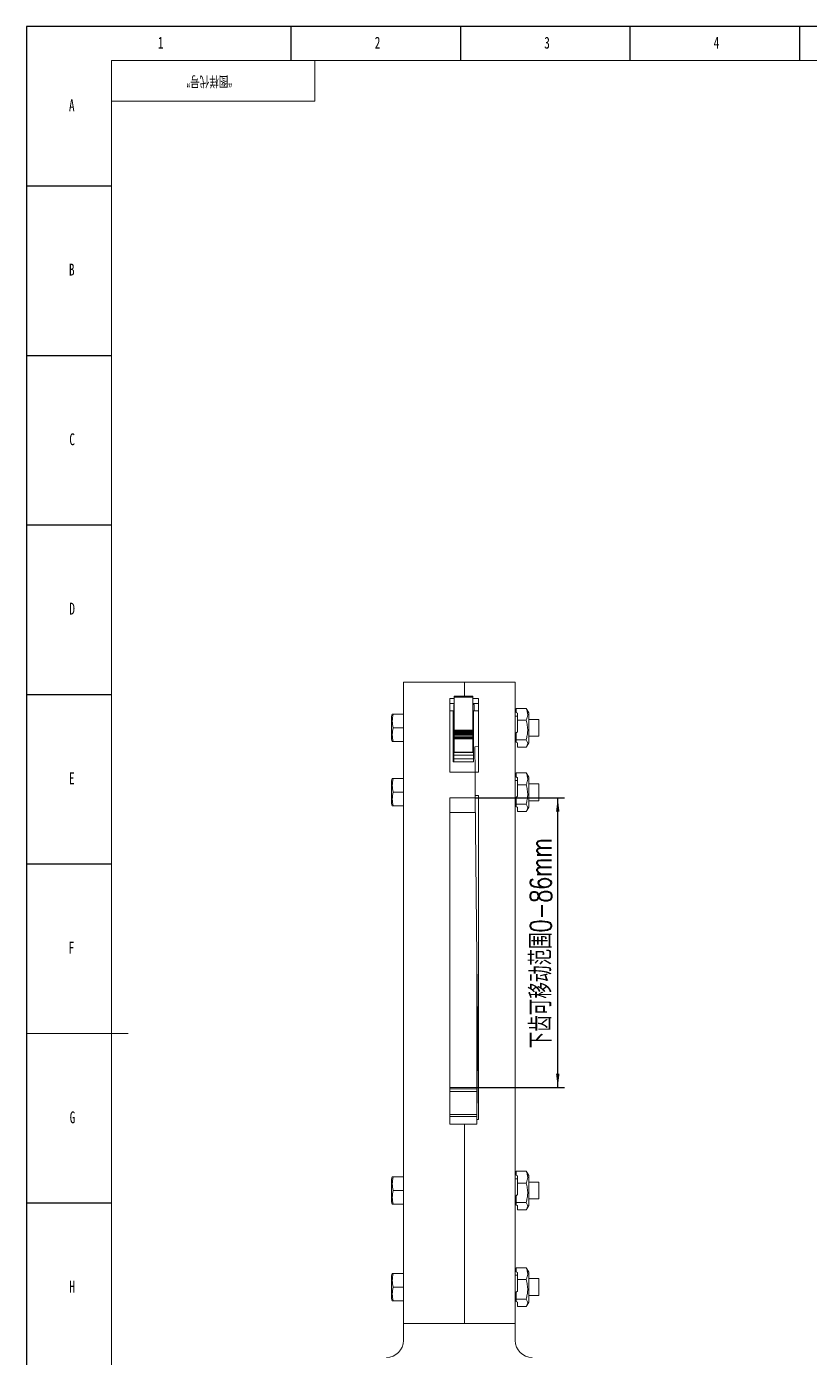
# Model space of a CAD drawing. Header units: millimetres. Extents: x 0 to 841, y 0 to 594.
# Drawn here: x 0 to 231, y 201.4 to 594 of the extents above; entities that cross this region are included whole.
import ezdxf

# ---------------------------------------------------------------- set-up
doc = ezdxf.new("R2010")
doc.units = ezdxf.units.MM
for name, color, linetype in [('10', 7, 'Continuous'), ('5', 7, 'Continuous'), ('SLD-0', 7, 'Continuous')]:
    doc.layers.add(name, color=color, linetype=linetype)
doc.styles.add('SLDTEXTSTYLE0', font='TXT', dxfattribs={"width": 0.7, "bigfont": 'bigfont'})
doc.styles.add('SLDTEXTSTYLE4', font='TXT', dxfattribs={"width": 0.7})
doc.dimstyles.new('SLDDIMSTYLE9', dxfattribs={"dimtxt": 6.77168, "dimasz": 4.08, "dimexe": 0, "dimexo": 0.0625, "dimgap": 1.69292, "dimtad": 2, "dimrnd": 1e-09, "dimzin": 12, "dimdsep": 46, "dimtxsty": 'SLDTEXTSTYLE4', "dimsah": 1, "dimcen": 0.09, "dimadec": 0, "dimazin": 3, "dimtfac": 1, "dimtofl": 0, "dimtmove": 0, "dimatfit": 3, "dimfxl": 1, "dimfrac": 2, "dimtolj": 1, "dimtzin": 12, "dimarcsym": 0})

# ---------------------------------------------------------------- blocks, each defined once
blk = doc.blocks.new('_D_33')
at = {"layer": '10'}
for p, q in [((132.39, 366.49), (158.72, 366.49)), ((156.72, 281.01), (156.72, 366.49)), ((132.88, 281.01), (158.72, 281.01))]:
    blk.add_line(p, q, dxfattribs=at)
for points in [[(156.72, 366.49), (156.21, 362.41), (157.22, 362.41)], [(156.72, 281.01), (157.22, 285.09), (156.21, 285.09)]]:
    blk.add_solid(points, dxfattribs=at)
at = {"layer": '10', "insert": (148.53, 292.6), "char_height": 6.35, "attachment_point": 1, "rotation": 90, "style": 'SLDTEXTSTYLE0'}
blk.add_mtext('\\M+189BA齿\\M+189C2\\M+188DA动\\M+1E497围0-86mm', dxfattribs=at)

msp = doc.modelspace()

# ---------------------------------------------------------------- linework, layer by layer
at = {"color": 7, "linetype": 'Continuous', "lineweight": 15}
for p, q in [((111.16397, 211.47678), (111.16397, 400.58248)), ((111.16397, 400.58248), (129.16397, 400.58248)), ((129.16397, 400.58248), (129.16397, 396.52785)), ((144.16397, 400.58248), (129.16397, 400.58248)), ((144.16397, 400.58248), (144.16397, 211.47678)), ((131.63031, 396.52785), (126.13031, 396.52785)), ((126.13031, 396.17964), (126.13031, 396.52785)), ((131.63031, 396.17964), (131.63031, 396.52785)), ((126.13031, 395.82564), (124.88031, 395.82564)), ((124.88031, 395.82564), (124.88031, 374.05739)), ((126.13031, 394.33084), (124.88031, 394.33084)), ((126.13031, 394.08361), (126.07475, 394.08361)), ((126.07475, 394.08361), (126.07475, 389.65769)), ((131.63031, 396.17964), (126.13031, 396.17964)), ((126.13031, 386.47272), (126.13031, 396.17964)), ((131.63031, 386.47272), (131.63031, 396.17964)), ((131.63031, 395.82564), (133.36397, 395.82564)), ((133.36397, 394.33084), (131.63031, 394.33084)), ((132.07475, 394.08361), (131.63031, 394.08361)), ((132.07475, 394.08361), (132.07475, 392.1577)), ((133.36397, 395.82564), (133.36397, 374.05739)), ((144.46397, 391.6652), (144.46397, 392.8821)), ((144.46397, 392.8821), (147.39407, 392.8821)), ((147.5596, 392.56045), (147.39407, 392.8821)), ((148.16397, 391.5977), (147.60229, 392.57054)), ((107.90055, 391.15769), (107.66397, 390.50769)), ((107.66397, 387.15769), (107.66397, 390.50769)), ((111.16397, 391.15769), (108.12577, 391.15769)), ((124.88031, 392.1577), (125.88031, 392.1577)), ((125.88031, 392.1577), (125.88031, 377.13965)), ((126.13031, 389.65769), (125.88031, 389.65769)), ((126.13031, 390.75309), (126.07475, 390.75309)), ((131.88031, 390.75309), (131.63031, 390.75309)), ((131.88031, 389.65769), (131.63031, 389.65769)), ((131.88031, 392.1577), (133.36397, 392.1577)), ((131.88031, 392.1577), (131.88031, 377.13965)), ((144.86397, 390.6377), (144.16397, 390.6377)), ((144.46397, 391.6652), (144.86397, 391.43822)), ((144.86397, 391.43822), (144.86397, 389.36923)), ((144.86397, 389.36923), (144.86397, 385.99768)), ((144.86397, 389.36923), (147.39407, 389.36923)), ((148.16397, 382.71769), (148.16397, 391.5977)), ((151.16397, 389.65769), (148.16397, 389.65769)), ((151.16397, 387.15769), (151.16397, 389.65769)), ((107.66397, 383.80769), (107.66397, 387.15769)), ((111.16397, 387.15769), (108.12577, 387.15769)), ((131.63031, 386.47272), (126.13031, 386.47272)), ((126.13031, 386.4253), (126.13031, 386.47272)), ((131.63031, 386.4253), (126.13031, 386.4253)), ((126.13031, 386.30088), (126.13031, 386.4253)), ((131.63031, 386.30088), (126.13031, 386.30088)), ((126.13031, 386.09609), (126.13031, 386.30088)), ((131.63031, 386.09609), (126.13031, 386.09609)), ((126.13031, 385.81388), (126.13031, 386.09609)), ((131.63031, 385.81388), (126.13031, 385.81388)), ((126.13031, 385.49431), (126.13031, 385.81388)), ((131.63031, 385.49431), (126.13031, 385.49431)), ((126.13031, 385.14452), (126.13031, 385.49431)), ((131.63031, 385.14452), (126.13031, 385.14452)), ((126.13031, 384.79474), (126.13031, 385.14452)), ((131.63031, 384.79474), (126.13031, 384.79474)), ((126.13031, 384.44496), (126.13031, 384.79474)), ((131.63031, 386.4253), (131.63031, 386.47272)), ((131.63031, 386.30088), (131.63031, 386.4253)), ((131.63031, 386.09609), (131.63031, 386.30088)), ((131.63031, 385.81388), (131.63031, 386.09609)), ((131.63031, 385.49431), (131.63031, 385.81388)), ((131.63031, 385.14452), (131.63031, 385.49431)), ((131.63031, 384.79474), (131.63031, 385.14452)), ((131.63031, 384.44496), (131.63031, 384.79474)), ((144.46397, 385.62781), (144.86397, 385.99768)), ((144.46397, 383.64482), (144.46397, 385.62781)), ((151.16397, 384.6577), (151.16397, 387.15769)), ((107.66397, 383.80769), (107.90055, 383.15769)), ((111.16397, 383.15769), (108.12577, 383.15769)), ((125.88031, 384.6577), (126.13031, 384.6577)), ((126.07475, 384.6577), (126.07475, 377.13965)), ((131.63031, 384.44496), (126.13031, 384.44496)), ((126.13031, 384.09518), (126.13031, 384.44496)), ((131.63031, 384.09518), (126.13031, 384.09518)), ((126.13031, 383.87438), (126.13031, 384.09518)), ((131.63031, 383.87438), (126.13031, 383.87438)), ((126.13031, 379.92848), (126.13031, 383.87438)), ((131.63031, 384.6577), (131.88031, 384.6577)), ((131.63031, 384.09518), (131.63031, 384.44496)), ((131.63031, 383.87438), (131.63031, 384.09518)), ((131.63031, 379.92848), (131.63031, 383.87438)), ((132.23492, 381.59335), (133.36397, 381.60494)), ((132.31232, 374.05798), (132.23492, 381.59335)), ((132.23501, 381.58394), (132.23492, 381.59335)), ((132.31231, 374.05798), (132.23501, 381.58394)), ((144.16397, 383.67769), (144.46397, 383.67769)), ((144.46397, 383.64482), (147.39407, 383.64482)), ((144.46397, 382.87872), (144.46397, 383.64482)), ((144.46397, 382.87872), (144.86397, 382.73583)), ((144.86397, 382.73583), (144.86397, 381.43329)), ((144.86397, 381.43329), (147.39407, 381.43329)), ((147.60229, 381.74485), (148.16397, 382.71769)), ((148.16397, 384.6577), (151.16397, 384.6577)), ((125.88031, 377.1577), (131.88031, 377.1577)), ((131.88031, 377.13965), (125.88031, 377.13965)), ((131.88031, 379.10686), (126.07475, 379.10686)), ((131.63031, 379.92848), (126.13031, 379.92848)), ((126.13031, 379.90946), (126.13031, 379.92848)), ((126.13031, 379.90946), (131.63031, 379.90946)), ((131.63031, 379.90946), (131.63031, 379.92848)), ((132.38502, 374.05798), (124.88031, 374.05798)), ((132.38502, 374.05739), (124.88031, 374.05739)), ((132.31389, 374.05798), (132.31411, 374.05739)), ((133.36397, 374.05798), (132.31389, 374.05798)), ((132.38502, 367.15408), (132.31411, 374.05739)), ((133.36397, 374.05739), (132.31411, 374.05739)), ((132.38502, 374.05798), (132.38502, 374.05739)), ((132.38502, 374.05739), (132.38502, 366.49281)), ((144.46397, 372.66917), (144.46397, 373.88607)), ((144.46397, 373.88607), (147.39407, 373.88607)), ((147.5596, 373.56443), (147.39407, 373.88607)), ((148.16397, 372.60167), (147.60229, 373.57451)), ((107.90055, 372.16166), (107.66397, 371.51166)), ((107.66397, 368.16166), (107.66397, 371.51166)), ((111.16397, 372.16166), (108.12577, 372.16166)), ((144.86397, 371.64167), (144.16397, 371.64167)), ((144.46397, 372.66917), (144.86397, 372.44219)), ((144.86397, 372.44219), (144.86397, 370.3732)), ((144.86397, 370.3732), (144.86397, 367.00166)), ((144.86397, 370.3732), (147.39407, 370.3732)), ((148.16397, 363.72166), (148.16397, 372.60167)), ((151.16397, 370.66166), (148.16397, 370.66166)), ((151.16397, 368.16166), (151.16397, 370.66166)), ((107.66397, 364.81167), (107.66397, 368.16166)), ((111.16397, 368.16166), (108.12577, 368.16166)), ((132.38502, 366.49281), (124.88031, 366.49281)), ((124.88031, 366.49281), (124.88031, 280.84311)), ((132.38502, 367.15408), (133.36397, 367.15408)), ((133.36432, 271.63924), (132.38502, 366.97956)), ((133.36431, 271.63924), (132.38502, 366.97911)), ((133.36397, 367.15408), (133.36397, 273.3049)), ((144.46397, 366.63178), (144.86397, 367.00166)), ((144.46397, 364.64879), (144.46397, 366.63178)), ((148.16397, 365.66167), (151.16397, 365.66167)), ((151.16397, 365.66167), (151.16397, 368.16166)), ((107.66397, 364.81167), (107.90055, 364.16166)), ((111.16397, 364.16166), (108.12577, 364.16166)), ((124.88031, 362.15769), (132.43455, 362.15769)), ((144.16397, 364.68166), (144.46397, 364.68166)), ((144.46397, 364.64879), (147.39407, 364.64879)), ((144.46397, 363.88269), (144.46397, 364.64879)), ((144.46397, 363.88269), (144.86397, 363.7398)), ((144.86397, 363.7398), (144.86397, 362.43726)), ((144.86397, 362.43726), (147.39407, 362.43726)), ((147.60229, 362.74882), (148.16397, 363.72166)), ((132.88031, 281.03245), (132.88031, 318.75943)), ((124.88031, 281.03245), (133.26783, 281.03245)), ((124.88031, 281.01127), (132.88031, 281.01127)), ((124.88031, 280.63265), (124.88031, 280.84311)), ((124.88031, 280.63265), (132.88031, 280.63265)), ((124.88031, 279.91547), (124.88031, 280.63265)), ((132.88031, 279.91547), (124.88031, 279.91547)), ((124.88031, 273.0819), (124.88031, 279.91547)), ((132.88031, 280.63265), (132.88031, 281.01127)), ((132.88031, 279.91547), (132.88031, 280.63265)), ((132.88031, 273.0819), (132.88031, 279.91547)), ((124.88031, 273.0819), (132.88031, 273.0819)), ((124.88031, 272.47418), (124.88031, 273.0819)), ((124.88031, 272.47418), (132.88031, 272.47418)), ((124.88031, 270.2092), (124.88031, 272.47418)), ((132.88031, 272.47418), (132.88031, 273.0819)), ((132.88031, 270.2092), (132.88031, 272.47418)), ((132.88031, 271.63427), (133.36614, 271.63926)), ((133.3488, 273.30549), (133.34903, 273.3049)), ((133.3488, 273.30549), (133.36592, 271.63926)), ((133.36397, 273.30549), (133.3488, 273.30549)), ((133.36614, 271.63926), (133.34903, 273.3049)), ((133.36397, 273.3049), (133.34903, 273.3049)), ((124.88031, 270.2092), (132.88031, 270.2092)), ((129.16397, 270.2092), (129.16397, 211.47678)), ((144.46397, 255.17924), (144.46397, 256.39613)), ((144.46397, 256.39613), (147.39407, 256.39613)), ((144.46397, 255.17924), (144.86397, 254.95226)), ((147.5596, 256.07449), (147.39407, 256.39613)), ((148.16397, 255.11172), (147.60229, 256.08457)), ((107.90055, 254.67172), (107.66397, 254.02172)), ((107.66397, 250.67172), (107.66397, 254.02172)), ((111.16397, 254.67172), (108.12577, 254.67172)), ((144.86397, 254.15172), (144.16397, 254.15172)), ((144.86397, 254.95226), (144.86397, 252.88326)), ((144.86397, 252.88326), (144.86397, 249.51172)), ((144.86397, 252.88326), (147.39407, 252.88326)), ((148.16397, 246.23172), (148.16397, 255.11172)), ((151.16397, 253.17172), (148.16397, 253.17172)), ((151.16397, 250.67172), (151.16397, 253.17172)), ((107.66397, 247.32172), (107.66397, 250.67172)), ((107.66397, 247.32172), (107.90055, 246.67172)), ((111.16397, 250.67172), (108.12577, 250.67172)), ((144.46397, 249.14184), (144.86397, 249.51172)), ((144.46397, 247.15885), (144.46397, 249.14184)), ((148.16397, 248.17172), (151.16397, 248.17172)), ((151.16397, 248.17172), (151.16397, 250.67172)), ((111.16397, 246.67172), (108.12577, 246.67172)), ((144.16397, 247.19172), (144.46397, 247.19172)), ((144.46397, 247.15885), (147.39407, 247.15885)), ((144.46397, 246.39275), (144.46397, 247.15885)), ((144.46397, 246.39275), (144.86397, 246.24986)), ((144.86397, 246.24986), (144.86397, 244.94732)), ((144.86397, 244.94732), (147.39407, 244.94732)), ((147.60229, 245.25887), (148.16397, 246.23172)), ((144.46397, 226.67721), (144.46397, 227.8941)), ((144.46397, 227.8941), (147.39407, 227.8941)), ((147.5596, 227.57246), (147.39407, 227.8941)), ((107.90055, 226.1697), (107.66397, 225.5197)), ((107.66397, 222.1697), (107.66397, 225.5197)), ((111.16397, 226.1697), (108.12577, 226.1697)), ((144.86397, 225.6497), (144.16397, 225.6497)), ((144.46397, 226.67721), (144.86397, 226.45023)), ((144.86397, 226.45023), (144.86397, 224.38123)), ((144.86397, 224.38123), (144.86397, 221.00969)), ((144.86397, 224.38123), (147.39407, 224.38123)), ((148.16397, 226.6097), (147.60229, 227.58255)), ((148.16397, 217.7297), (148.16397, 226.6097)), ((151.16397, 224.6697), (148.16397, 224.6697)), ((151.16397, 222.1697), (151.16397, 224.6697)), ((107.66397, 218.8197), (107.66397, 222.1697)), ((111.16397, 222.1697), (108.12577, 222.1697)), ((144.46397, 220.63982), (144.86397, 221.00969)), ((144.46397, 218.65683), (144.46397, 220.63982)), ((151.16397, 219.6697), (151.16397, 222.1697)), ((107.66397, 218.8197), (107.90055, 218.1697)), ((111.16397, 218.1697), (108.12577, 218.1697)), ((144.16397, 218.6897), (144.46397, 218.6897)), ((144.46397, 218.65683), (147.39407, 218.65683)), ((144.46397, 217.89073), (144.46397, 218.65683)), ((144.46397, 217.89073), (144.86397, 217.74783)), ((144.86397, 217.74783), (144.86397, 216.44529)), ((144.86397, 216.44529), (147.39407, 216.44529)), ((147.60229, 216.75685), (148.16397, 217.7297)), ((148.16397, 219.6697), (151.16397, 219.6697)), ((111.16397, 211.47678), (129.16397, 211.47678)), ((111.16397, 211.44417), (111.16397, 211.47678)), ((111.16397, 211.44417), (111.16397, 206.44417)), ((144.16397, 211.44417), (111.16397, 211.44417)), ((124.88031, 211.4452), (113.16397, 211.4452)), ((113.16397, 211.44417), (113.16397, 211.4452)), ((124.88031, 211.46847), (124.88031, 211.44417)), ((129.16397, 211.47678), (129.16397, 211.47)), ((144.16397, 211.47678), (129.16397, 211.47678)), ((129.16397, 211.47678), (129.16397, 211.47002)), ((132.88031, 211.44417), (132.88031, 211.46855)), ((144.16397, 211.47678), (144.16397, 211.44417)), ((144.16397, 206.44417), (144.16397, 211.44417))]:
    msp.add_line(p, q, dxfattribs=at)
at = {"color": 8, "linetype": 'Continuous', "lineweight": 15}
msp.add_line((131.88031, 377.96049), (126.07475, 377.96049), dxfattribs=at)
at = {"color": 7, "linetype": 'Continuous', "lineweight": 15, "flags": 128}
for points in [[(129.16397, 211.47), (128.19174, 211.46998), (127.25709, 211.46984), (126.41101, 211.46959), (125.69967, 211.46925), (125.1619, 211.46883), (124.82703, 211.46836), (124.71334, 211.46787), (124.82703, 211.46737), (124.88031, 211.46727)], [(132.88031, 211.46719), (133.06481, 211.46762), (133.06481, 211.46812), (132.84195, 211.4686), (132.4081, 211.46905), (131.78636, 211.46943), (131.00984, 211.46973), (130.11992, 211.46993), (129.16397, 211.47002)]]:
    msp.add_lwpolyline(points, dxfattribs=at)
at = {"color": 7, "linetype": 'Continuous', "lineweight": 15}
for centre, start, end in [((106.16397, 206.44417), 270, 0), ((149.16397, 206.44417), 180, 270)]:
    msp.add_arc(centre, 5, start, end, dxfattribs=at)
for points, knots in [([(147.39407, 392.8821), (147.52305, 392.57722), (147.78382, 391.96083), (147.87922, 391.04757), (147.73921, 390.17453), (147.50982, 389.6393), (147.39407, 389.36923)], [0, 0, 0, 0, 0.26459891, 0.534935304, 0.765336597, 1, 1, 1, 1]), ([(108.12577, 391.15769), (108.12266, 391.15769), (108.00318, 391.15769), (107.86098, 391.15769), (107.91584, 391.15769), (107.92312, 391.15769)], [0, 0, 0, 0, 0.022704948, 0.870428269, 1, 1, 1, 1]), ([(108.12577, 387.15769), (108.01449, 387.81248), (107.78796, 389.14548), (108.01186, 390.47914), (108.12577, 391.15769)], [0, 0, 0, 0, 0.49121263, 1, 1, 1, 1]), ([(147.39407, 389.36923), (147.52305, 388.8724), (147.78382, 387.86797), (147.87922, 386.37976), (147.73921, 384.9571), (147.50982, 384.08491), (147.39407, 383.64482)], [0, 0, 0, 0, 0.264598383, 0.534934929, 0.765336707, 1, 1, 1, 1]), ([(108.12577, 383.15769), (108.01449, 383.81248), (107.78796, 385.14548), (108.01186, 386.47914), (108.12577, 387.15769)], [0, 0, 0, 0, 0.491212655, 1, 1, 1, 1]), ([(107.91903, 383.15769), (107.91304, 383.15769), (107.85792, 383.15769), (107.99998, 383.15769), (108.12266, 383.15769), (108.12577, 383.15769)], [0, 0, 0, 0, 0.106236448, 0.977294221, 1, 1, 1, 1]), ([(147.39407, 383.64482), (147.56314, 383.3819), (147.84883, 382.93762), (147.85448, 382.28644), (147.66317, 381.81236), (147.46316, 381.53062), (147.39407, 381.43329)], [0, 0, 0, 0, 0.360740244, 0.609579356, 0.865123813, 1, 1, 1, 1]), ([(147.39407, 373.88607), (147.52305, 373.58118), (147.78382, 372.9648), (147.87922, 372.05154), (147.73921, 371.1785), (147.50982, 370.64327), (147.39407, 370.3732)], [0, 0, 0, 0, 0.264598883, 0.534935328, 0.765336593, 1, 1, 1, 1]), ([(108.12577, 372.16166), (108.12266, 372.16166), (108.00318, 372.16166), (107.86098, 372.16166), (107.91584, 372.16166), (107.92312, 372.16166)], [0, 0, 0, 0, 0.022704853, 0.870428172, 1, 1, 1, 1]), ([(108.12577, 368.16166), (108.01449, 368.81645), (107.78796, 370.14945), (108.01186, 371.48311), (108.12577, 372.16166)], [0, 0, 0, 0, 0.49121263, 1, 1, 1, 1]), ([(147.39407, 370.3732), (147.52305, 369.87637), (147.78382, 368.87194), (147.87922, 367.38373), (147.73921, 365.96107), (147.50982, 365.08888), (147.39407, 364.64879)], [0, 0, 0, 0, 0.264598373, 0.534934929, 0.765336707, 1, 1, 1, 1]), ([(108.12577, 364.16166), (108.01449, 364.81645), (107.78796, 366.14945), (108.01186, 367.48311), (108.12577, 368.16166)], [0, 0, 0, 0, 0.49121263, 1, 1, 1, 1]), ([(107.91903, 364.16166), (107.91304, 364.16166), (107.85792, 364.16166), (107.99998, 364.16166), (108.12266, 364.16166), (108.12577, 364.16166)], [0, 0, 0, 0, 0.106236453, 0.977294316, 1, 1, 1, 1]), ([(147.39407, 364.64879), (147.56314, 364.38587), (147.84883, 363.94159), (147.85448, 363.29041), (147.66317, 362.81633), (147.46316, 362.53459), (147.39407, 362.43726)], [0, 0, 0, 0, 0.3607402378, 0.6095794004, 0.8651237191, 1, 1, 1, 1]), ([(147.39407, 256.39613), (147.52305, 256.09125), (147.78382, 255.47486), (147.87922, 254.5616), (147.73921, 253.68856), (147.50982, 253.15333), (147.39407, 252.88326)], [0, 0, 0, 0, 0.264598983, 0.534935148, 0.765336755, 1, 1, 1, 1]), ([(108.12577, 254.67172), (108.12266, 254.67172), (108.00318, 254.67172), (107.86098, 254.67172), (107.91584, 254.67172), (107.92312, 254.67172)], [0, 0, 0, 0, 0.0227052388, 0.8704286238, 1, 1, 1, 1]), ([(108.12577, 250.67172), (108.01449, 251.32651), (107.78796, 252.65951), (108.01186, 253.99317), (108.12577, 254.67172)], [0, 0, 0, 0, 0.491212259, 1, 1, 1, 1]), ([(147.39407, 252.88326), (147.52305, 252.38643), (147.78382, 251.382), (147.87922, 249.89379), (147.73921, 248.47114), (147.50982, 247.59894), (147.39407, 247.15885)], [0, 0, 0, 0, 0.2645989919, 0.5349352163, 0.7653366834, 1, 1, 1, 1]), ([(108.12577, 246.67172), (108.01449, 247.32651), (107.78796, 248.65951), (108.01186, 249.99317), (108.12577, 250.67172)], [0, 0, 0, 0, 0.491212605, 1, 1, 1, 1]), ([(107.91903, 246.67172), (107.91304, 246.67172), (107.85792, 246.67172), (107.99998, 246.67172), (108.12266, 246.67172), (108.12577, 246.67172)], [0, 0, 0, 0, 0.106236769, 0.977293939, 1, 1, 1, 1]), ([(147.39407, 247.15885), (147.56314, 246.89593), (147.84883, 246.45165), (147.85448, 245.80047), (147.66317, 245.32639), (147.46316, 245.04465), (147.39407, 244.94732)], [0, 0, 0, 0, 0.3607404595, 0.6095795367, 0.8651238678, 1, 1, 1, 1]), ([(147.39407, 227.8941), (147.52305, 227.58922), (147.78382, 226.97284), (147.87922, 226.05957), (147.73921, 225.18654), (147.50982, 224.6513), (147.39407, 224.38123)], [0, 0, 0, 0, 0.264598589, 0.534935057, 0.765336458, 1, 1, 1, 1]), ([(108.12577, 226.1697), (108.12266, 226.1697), (108.00318, 226.1697), (107.86098, 226.1697), (107.91584, 226.1697), (107.92312, 226.1697)], [0, 0, 0, 0, 0.022704853, 0.870428573, 1, 1, 1, 1]), ([(108.12577, 222.1697), (108.01449, 222.82448), (107.78796, 224.15748), (108.01186, 225.49115), (108.12577, 226.1697)], [0, 0, 0, 0, 0.491212253, 1, 1, 1, 1]), ([(147.39407, 224.38123), (147.52305, 223.88441), (147.78382, 222.87998), (147.87922, 221.39177), (147.73921, 219.96911), (147.50982, 219.09692), (147.39407, 218.65683)], [0, 0, 0, 0, 0.264599007, 0.534934932, 0.765336708, 1, 1, 1, 1]), ([(108.12577, 218.1697), (108.01449, 218.82448), (107.78796, 220.15748), (108.01186, 221.49115), (108.12577, 222.1697)], [0, 0, 0, 0, 0.491212013, 1, 1, 1, 1]), ([(107.91903, 218.1697), (107.91304, 218.1697), (107.85792, 218.1697), (107.99998, 218.1697), (108.12266, 218.1697), (108.12577, 218.1697)], [0, 0, 0, 0, 0.10623641, 0.977294325, 1, 1, 1, 1]), ([(147.39407, 218.65683), (147.56314, 218.39391), (147.84883, 217.94962), (147.85448, 217.29845), (147.66317, 216.82437), (147.46316, 216.54263), (147.39407, 216.44529)], [0, 0, 0, 0, 0.360740503, 0.60957961, 0.865123852, 1, 1, 1, 1])]:
    msp.add_open_spline(points, degree=3, knots=knots, dxfattribs=at)
at = {"layer": '5', "color": 7}
for p, q in [((841, 594), (0, 594)), ((0, 594), (0, 0))]:
    msp.add_line(p, q, dxfattribs=at)
at = {"layer": '5'}
for p, q in [((78, 594), (78, 584)), ((128, 594), (128, 584)), ((178, 594), (178, 584)), ((228, 594), (228, 584)), ((0, 547), (25, 547)), ((0, 497), (25, 497)), ((0, 447), (25, 447)), ((0, 397), (25, 397)), ((0, 347), (25, 347)), ((0, 247), (25, 247))]:
    msp.add_line(p, q, dxfattribs=at)
at = {"layer": '5', "color": 7, "lineweight": 15}
for p, q in [((831, 584), (25, 584)), ((25, 584), (25, 10)), ((85, 572), (85, 584)), ((25, 572), (85, 572))]:
    msp.add_line(p, q, dxfattribs=at)
at = {"layer": '5', "lineweight": 15}
msp.add_line((0, 297), (30, 297), dxfattribs=at)

# ---------------------------------------------------------------- texts
at = {"layer": '10', "char_height": 3.5, "attachment_point": 2, "style": 'SLDTEXTSTYLE4'}
for s, insert in [('1', (39.54444, 591.00876)), ('2', (103.54444, 591.00876)), ('3', (153.54444, 591.00876)), ('4', (203.54444, 591.00876)), ('A', (13.32031, 572.50876)), ('B', (13.32031, 524.06822)), ('C', (13.42726, 474.00876)), ('D', (13.42969, 424.06822)), ('E', (13.31788, 374.00876)), ('F', (13.22431, 324.06822)), ('G', (13.53906, 274.00876)), ('H', (13.42969, 224.06822))]:
    msp.add_mtext(s, dxfattribs=dict(at, insert=insert))
at = {"layer": 'SLD-0', "insert": (53.87992, 576.13308), "char_height": 3.5, "attachment_point": 2, "rotation": 180, "style": 'SLDTEXTSTYLE0'}
msp.add_mtext('\\M+18167图样\\M+191E3\\M+18D86\\M+18168', dxfattribs=at)

# ---------------------------------------------------------------- dimensions: what is measured, and where the dimension line sits
at = {"layer": '10'}
dim = msp.add_linear_dim(base=(156.71665, 366.49281), p1=(132.88031, 281.01127), p2=(132.38502, 366.49281), angle=90, text='下齿可移动范围0-86mm', dimstyle='SLDDIMSTYLE9', dxfattribs=at)
dim.commit()
dim.dimension.update_dxf_attribs({"geometry": '_D_33', "text_midpoint": (156.71665, 323.07118), "dimtype": 160})

doc.saveas('drawing.dxf')
